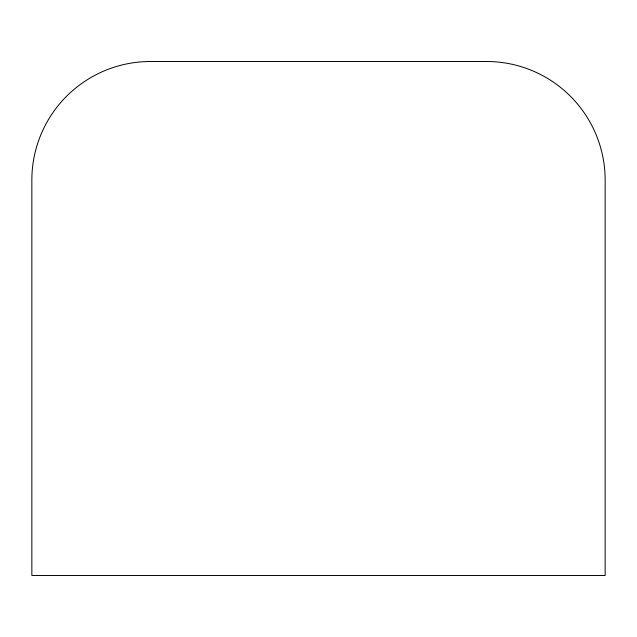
<?xml version="1.0" encoding="UTF-8"?>
<svg xmlns="http://www.w3.org/2000/svg" width="637" height="637" viewBox="0 0 637 637"><rect width="100%" height="100%" fill="white"/><g stroke="black" fill="none" stroke-linecap="round" stroke-linejoin="round"><path stroke-width="0.96" d="M486.533 61.502L150.467 61.502A118.617 118.617 0 0 0 31.85 180.12L31.85 575.498L605.15 575.498L605.15 180.12A118.617 118.617 0 0 0 486.533 61.502"/></g></svg>
